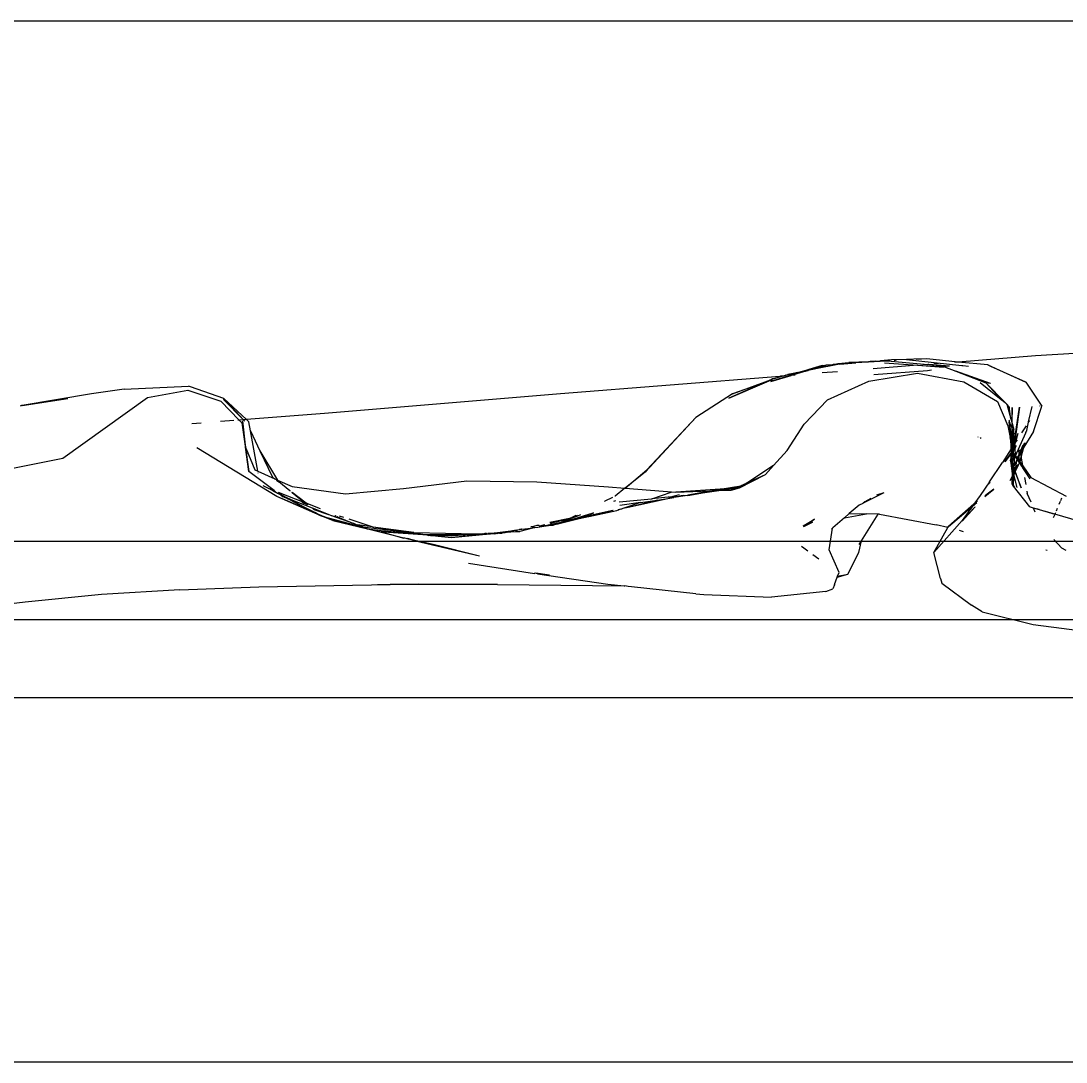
# Model space of a CAD drawing. Header units: millimetres. Extents: x -41292 to 298682, y -22072 to 33155.
# Drawn here: x 30560.3 to 30761.2, y -13759.4 to -13559.4 of the extents above; entities that cross this region are included whole.
import ezdxf

# ---------------------------------------------------------------- set-up
doc = ezdxf.new("R2010")
doc.units = ezdxf.units.MM
doc.layers.add('창호', color=4, linetype='Continuous')
doc.layers.add('틀', color=8, linetype='Continuous')

# ---------------------------------------------------------------- blocks, each defined once
blk = doc.blocks.new('rmfnasesx')
for p, q in [((58193.73, 1887.94), (58190.9, 1887.89)), ((58195.14, 1888.02), (58193.73, 1887.94)), ((58193.73, 1887.94), (58204.38, 1886.83)), ((58197.68, 1888.08), (58195.14, 1888.02)), ((58197.68, 1888.08), (58195.62, 1887.99)), ((58203.71, 1887.49), (58197.68, 1888.08)), ((58218.55, 1888.68), (58203.71, 1887.49)), ((58226.06, 1889.13), (58218.55, 1888.68)), ((58174.96, 1886.02), (58167.7, 1883.77)), ((58172.78, 1885.46), (58174.96, 1886.02)), ((58175.73, 1886.13), (58174.86, 1885.88)), ((58175.71, 1886.04), (58174.86, 1885.88)), ((58178.29, 1886.88), (58174.96, 1886.02)), ((58177.56, 1886.83), (58174.96, 1886.02)), ((58180.86, 1887.09), (58175.71, 1886.04)), ((58175.73, 1886.13), (58179.51, 1886.97)), ((58175.73, 1886.13), (58178.29, 1886.88)), ((58177.56, 1886.83), (58178.29, 1886.88)), ((58178.29, 1886.88), (58178.33, 1886.89)), ((58179.51, 1886.97), (58178.33, 1886.89)), ((58179.68, 1887.01), (58179.51, 1886.97)), ((58179.73, 1886.99), (58179.68, 1887.01)), ((58179.9, 1887.03), (58179.73, 1886.99)), ((58179.9, 1887.03), (58180.63, 1887.22)), ((58180.86, 1887.09), (58179.9, 1887.03)), ((58180.63, 1887.22), (58182.66, 1887.42)), ((58180.63, 1887.22), (58182.05, 1887.3)), ((58180.91, 1887.08), (58180.86, 1887.09)), ((58180.96, 1887.1), (58180.91, 1887.08)), ((58180.96, 1887.1), (58184.01, 1887.3)), ((58182.05, 1887.3), (58186.48, 1887.54)), ((58182.05, 1887.3), (58182.66, 1887.42)), ((58186.48, 1887.54), (58182.66, 1887.42)), ((58189.83, 1887.68), (58184.01, 1887.3)), ((58186.48, 1887.54), (58184.01, 1887.3)), ((58186.59, 1887.55), (58186.48, 1887.54)), ((58186.69, 1887.55), (58186.59, 1887.55)), ((58186.8, 1887.56), (58186.69, 1887.55)), ((58187.87, 1887.65), (58186.8, 1887.56)), ((58195.84, 1886.86), (58187.36, 1886.18)), ((58187.87, 1887.65), (58187.97, 1887.65)), ((58187.97, 1887.65), (58188.66, 1887.71)), ((58188.66, 1887.71), (58188.75, 1887.72)), ((58190.9, 1887.89), (58188.75, 1887.72)), ((58188.75, 1887.72), (58189.83, 1887.68)), ((58189.51, 1887.32), (58195.84, 1886.86)), ((58189.86, 1887.73), (58189.83, 1887.68)), ((58189.95, 1887.74), (58189.86, 1887.73)), ((58190.9, 1887.89), (58189.95, 1887.74)), ((58189.95, 1887.74), (58190.09, 1887.7)), ((58190.13, 1887.71), (58190.09, 1887.7)), ((58190.13, 1887.71), (58197.83, 1887.02)), ((58191.36, 1887.84), (58191.43, 1887.84)), ((58191.54, 1887.82), (58191.63, 1887.83)), ((58191.8, 1887.82), (58191.71, 1887.81)), ((58195.84, 1886.86), (58200.89, 1886.5)), ((58195.84, 1886.86), (58201.07, 1886.55)), ((58197.83, 1887.02), (58196.9, 1886.95)), ((58198.57, 1885.9), (58197.8, 1885.81)), ((58198.05, 1887.04), (58197.83, 1887.02)), ((58198.05, 1887.04), (58201.48, 1886.69)), ((58202, 1886.7), (58198.05, 1887.04)), ((58199.88, 1887.18), (58199.01, 1887.11)), ((58201.07, 1886.55), (58203.25, 1885.7)), ((58202, 1886.7), (58201.48, 1886.69)), ((58203.71, 1887.49), (58202.95, 1887.43)), ((58209.41, 1886.94), (58203.71, 1887.49)), ((58204.38, 1886.83), (58204.59, 1886.82)), ((58204.59, 1886.82), (58205.69, 1886.7)), ((58209.97, 1886.61), (58209.41, 1886.94)), ((58209.41, 1886.94), (58216.71, 1883.63)), ((58216.71, 1883.63), (58209.97, 1886.61)), ((58169.39, 1884.72), (58127.27, 1881.36)), ((58160.3, 1881.39), (58167.8, 1884.14)), ((58167.8, 1884.14), (58166.35, 1883.49)), ((58167.87, 1884.02), (58167.37, 1883.85)), ((58167.7, 1883.77), (58171.59, 1884.91)), ((58168.02, 1884.23), (58167.8, 1884.14)), ((58167.8, 1884.14), (58168, 1884.21)), ((58167.87, 1884.02), (58167.92, 1884.08)), ((58168.17, 1884.27), (58168.02, 1884.23)), ((58168.17, 1884.27), (58169.39, 1884.72)), ((58168.63, 1884.39), (58168.17, 1884.27)), ((58168.63, 1884.39), (58169.39, 1884.72)), ((58169.78, 1884.69), (58168.63, 1884.39)), ((58169.39, 1884.72), (58169.5, 1884.75)), ((58169.5, 1884.75), (58169.54, 1884.75)), ((58169.54, 1884.75), (58170.55, 1884.96)), ((58170.08, 1884.79), (58169.54, 1884.75)), ((58170.08, 1884.79), (58169.78, 1884.69)), ((58170.24, 1884.81), (58170.08, 1884.79)), ((58171.82, 1885.22), (58170.24, 1884.81)), ((58170.55, 1884.96), (58170.24, 1884.81)), ((58170.55, 1884.96), (58170.98, 1885.11)), ((58172.29, 1885.37), (58170.98, 1885.11)), ((58170.98, 1885.11), (58171.82, 1885.22)), ((58174.4, 1885.74), (58171.59, 1884.91)), ((58172.34, 1884.97), (58171.59, 1884.91)), ((58172.29, 1885.37), (58171.82, 1885.22)), ((58172.78, 1885.46), (58172.29, 1885.37)), ((58174.4, 1885.74), (58174.55, 1885.77)), ((58174.55, 1885.77), (58174.86, 1885.88)), ((58180.49, 1885.63), (58177.55, 1885.39)), ((58186.52, 1883.83), (58195.89, 1885.32)), ((58197.8, 1885.81), (58187.51, 1885)), ((58195.89, 1885.32), (58204.78, 1883.66)), ((58209.91, 1883.38), (58203.25, 1885.7)), ((58203.25, 1885.7), (58208.98, 1883.46)), ((58043.43, 1882.29), (58037.13, 1881.4)), ((58043.43, 1882.29), (58055.78, 1882.87)), ((58047.88, 1880.67), (58055.65, 1882.06)), ((58055.65, 1882.06), (58062.02, 1879.96)), ((58056.19, 1882.7), (58055.78, 1882.87)), ((58062.6, 1880.47), (58056.19, 1882.7)), ((58159.63, 1880.52), (58167.37, 1883.85)), ((58166.35, 1883.49), (58159.63, 1880.52)), ((58166.35, 1883.49), (58160.3, 1881.39)), ((58167.37, 1883.85), (58166.35, 1883.49)), ((58178.59, 1880.22), (58186.52, 1883.83)), ((58204.78, 1883.66), (58211.21, 1879.93)), ((58207.9, 1883.57), (58211.97, 1880.29)), ((58209.91, 1883.38), (58208.98, 1883.46)), ((58208.98, 1883.46), (58212.37, 1879.96)), ((58212.76, 1879.65), (58208.98, 1883.46)), ((58208.98, 1883.46), (58211.97, 1880.29)), ((58216.71, 1883.63), (58219.78, 1879.02)), ((58037.13, 1881.4), (58023.85, 1879.15)), ((58023.85, 1879.15), (58032.6, 1880.48)), ((58032.6, 1880.48), (58024.83, 1879.24)), ((58031.62, 1869.02), (58047.88, 1880.67)), ((58062.02, 1879.96), (58065.55, 1876.32)), ((58062.6, 1880.47), (58062.51, 1880.26)), ((58066.36, 1876.39), (58062.51, 1880.26)), ((58062.6, 1880.47), (58066.36, 1876.39)), ((58062.6, 1880.47), (58066.93, 1876.43)), ((58127.27, 1881.36), (58081.9, 1877.62)), ((58160.3, 1881.39), (58153.25, 1876.82)), ((58174.07, 1875.52), (58178.59, 1880.22)), ((58211.21, 1879.93), (58213.23, 1875.2)), ((58211.97, 1880.29), (58212.37, 1879.96)), ((58212.37, 1879.96), (58212.76, 1879.65)), ((58023.5, 1879.1), (58023.66, 1879.13)), ((58023.66, 1879.13), (58023.71, 1879.14)), ((58023.85, 1879.15), (58023.71, 1879.14)), ((58212.76, 1879.65), (58213.05, 1879.42)), ((58213.5, 1878.91), (58213.05, 1879.42)), ((58213.05, 1879.42), (58213.82, 1876.55)), ((58213.51, 1878.79), (58213.5, 1878.91)), ((58213.51, 1878.79), (58213.55, 1878.75)), ((58213.56, 1878.42), (58213.55, 1878.75)), ((58213.82, 1876.55), (58213.56, 1878.42)), ((58214.06, 1878.73), (58213.98, 1875.92)), ((58214.05, 1875.65), (58214.06, 1878.73)), ((58215.5, 1878.81), (58214.51, 1871.77)), ((58214.7, 1873.68), (58215.5, 1878.81)), ((58217.22, 1875.98), (58217.93, 1878.95)), ((58218.18, 1874.16), (58219.78, 1879.02)), ((58219.35, 1879.03), (58219.38, 1879.08)), ((58064.51, 1876.24), (58061.95, 1876.05)), ((58065.55, 1876.32), (58065.28, 1876.3)), ((58065.55, 1876.32), (58066.03, 1875.83)), ((58066.09, 1876.36), (58065.64, 1876.33)), ((58066.21, 1876.16), (58066.03, 1875.83)), ((58066.83, 1870.95), (58066.21, 1876.16)), ((58066.78, 1876.42), (58066.36, 1876.39)), ((58066.64, 1876.11), (58066.36, 1876.39)), ((58066.93, 1876.43), (58066.78, 1876.42)), ((58081.9, 1877.62), (58066.93, 1876.43)), ((58066.93, 1876.43), (58067.36, 1876.02)), ((58067.69, 1874.24), (58067.36, 1876.02)), ((58153.25, 1876.82), (58143.62, 1866.41)), ((58153.25, 1876.82), (58143.89, 1866.77)), ((58213.46, 1876.27), (58213.43, 1876.31)), ((58213.46, 1876.27), (58213.48, 1875.97)), ((58213.48, 1875.97), (58213.67, 1873)), ((58213.75, 1873.72), (58213.48, 1875.97)), ((58213.75, 1873.72), (58213.67, 1875.86)), ((58213.82, 1876.55), (58213.98, 1875.92)), ((58213.98, 1875.92), (58214.05, 1875.65)), ((58216.85, 1874.36), (58217.2, 1875.95)), ((58217.22, 1875.98), (58217.2, 1875.95)), ((58217.38, 1876.23), (58217.22, 1875.98)), ((58058.24, 1875.76), (58056.44, 1875.62)), ((58066.03, 1875.83), (58067.36, 1866.46)), ((58066.03, 1875.83), (58066.76, 1871.14)), ((58069.13, 1866.49), (58067.69, 1874.24)), ((58067.69, 1874.24), (58069.51, 1870.45)), ((58170.8, 1870.49), (58174.07, 1875.52)), ((58213.23, 1875.2), (58213.67, 1873)), ((58213.97, 1874.88), (58213.84, 1875.52)), ((58213.97, 1874.88), (58213.93, 1873.69)), ((58213.97, 1874.88), (58214.05, 1874.47)), ((58214.05, 1874.78), (58213.99, 1875.23)), ((58214.05, 1875.65), (58214.35, 1874.53)), ((58214.05, 1874.78), (58214.05, 1875.11)), ((58214.05, 1874.47), (58214.05, 1874.78)), ((58214.05, 1874.47), (58214.18, 1873.87)), ((58214.05, 1871.58), (58214.05, 1874.47)), ((58214.18, 1873.87), (58214.05, 1871.58)), ((58214.27, 1871.4), (58214.18, 1873.87)), ((58214.27, 1871.4), (58214.35, 1874.53)), ((58214.51, 1871.77), (58214.35, 1874.53)), ((58214.72, 1869.45), (58216.7, 1873.9)), ((58214.79, 1872.2), (58215.2, 1873.85)), ((58216.72, 1875.2), (58215.87, 1873.87)), ((58218.18, 1874.16), (58216.29, 1871.11)), ((58216.71, 1874.06), (58216.6, 1873.9)), ((58216.66, 1873.9), (58216.71, 1873.97)), ((58216.7, 1873.9), (58216.71, 1873.97)), ((58216.71, 1874.06), (58216.77, 1874.13)), ((58216.74, 1874.01), (58216.71, 1874.06)), ((58216.71, 1873.97), (58216.76, 1874.02)), ((58216.71, 1873.97), (58216.74, 1874.01)), ((58216.74, 1874.01), (58216.77, 1874.06)), ((58216.76, 1874.02), (58216.77, 1874.06)), ((58216.81, 1874.19), (58216.77, 1874.13)), ((58216.77, 1874.17), (58216.81, 1874.19)), ((58216.77, 1874.06), (58216.77, 1874.13)), ((58216.81, 1874.23), (58216.78, 1874.2)), ((58216.83, 1874.27), (58216.81, 1874.23)), ((58216.81, 1874.19), (58216.81, 1874.23)), ((58216.85, 1874.36), (58216.83, 1874.27)), ((58207.5, 1873.06), (58207.46, 1873.03)), ((58208.13, 1872.93), (58207.93, 1872.8)), ((58213.67, 1873), (58213.87, 1870.79)), ((58213.91, 1871.81), (58213.67, 1873)), ((58213.91, 1871.81), (58213.75, 1873.72)), ((58213.92, 1872.38), (58213.75, 1873.72)), ((58213.91, 1871.81), (58213.94, 1872.21)), ((58213.92, 1872.38), (58213.93, 1873.07)), ((58213.94, 1872.21), (58213.92, 1872.38)), ((58213.94, 1873.29), (58213.93, 1873.69)), ((58213.93, 1873.07), (58213.94, 1873.29)), ((58214.05, 1871.58), (58213.93, 1873.07)), ((58213.97, 1871.98), (58213.94, 1872.21)), ((58214.05, 1871.58), (58213.97, 1871.98)), ((58214.7, 1873.68), (58214.51, 1871.77)), ((58214.71, 1872.08), (58214.51, 1871.77)), ((58214.53, 1871.43), (58214.71, 1872.08)), ((58214.54, 1871.22), (58214.79, 1872.2)), ((58214.79, 1872.2), (58214.71, 1872.08)), ((58215, 1872.53), (58214.79, 1872.2)), ((58216.29, 1871.11), (58216.54, 1872.05)), ((58216.35, 1871.8), (58216.4, 1871.87)), ((58072.78, 1861.68), (58057.37, 1871)), ((58067.36, 1866.46), (58066.76, 1871.14)), ((58066.76, 1871.14), (58066.83, 1870.95)), ((58066.83, 1870.95), (58066.85, 1870.8)), ((58067.36, 1866.46), (58066.85, 1870.8)), ((58066.85, 1870.8), (58068.53, 1866.76)), ((58069.51, 1870.45), (58072.91, 1864.8)), ((58069.51, 1870.45), (58071.95, 1865.37)), ((58170.8, 1870.49), (58168.17, 1867.64)), ((58213.87, 1870.79), (58212.2, 1868.19)), ((58213.86, 1870.11), (58212.56, 1868.31)), ((58212.75, 1868.37), (58213.87, 1869.88)), ((58213.85, 1869), (58213.87, 1869.88)), ((58213.9, 1870.16), (58213.86, 1870.11)), ((58213.87, 1869.98), (58213.86, 1870.11)), ((58213.87, 1870.79), (58213.94, 1871.63)), ((58213.95, 1870.91), (58213.87, 1870.79)), ((58213.9, 1870.16), (58213.87, 1870.79)), ((58213.91, 1869.93), (58213.87, 1869.98)), ((58213.87, 1869.88), (58213.91, 1869.93)), ((58213.95, 1870.24), (58213.9, 1870.16)), ((58213.94, 1871.63), (58213.91, 1871.81)), ((58213.91, 1869.93), (58213.96, 1869.99)), ((58213.91, 1869.93), (58213.96, 1869.82)), ((58213.94, 1871.63), (58213.98, 1871.44)), ((58213.95, 1870.91), (58214.02, 1871.02)), ((58214, 1870.6), (58213.95, 1870.91)), ((58214.01, 1870.31), (58213.95, 1870.24)), ((58213.95, 1870.24), (58213.96, 1869.99)), ((58214.01, 1870.07), (58213.95, 1870.24)), ((58214.03, 1870.09), (58213.95, 1870.24)), ((58213.96, 1869.99), (58214.01, 1870.07)), ((58213.96, 1869.99), (58213.96, 1869.82)), ((58213.98, 1871.44), (58214.04, 1871.38)), ((58214.01, 1870.31), (58214, 1870.6)), ((58214.05, 1870.38), (58214.01, 1870.31)), ((58214.01, 1870.07), (58214.03, 1870.09)), ((58214.05, 1869.81), (58214.01, 1870.07)), ((58214.05, 1871.07), (58214.02, 1871.02)), ((58214.02, 1871.02), (58214.12, 1870.75)), ((58214.05, 1871.29), (58214.03, 1871.19)), ((58214.03, 1871.19), (58214.07, 1871.14)), ((58214.18, 1870.29), (58214.03, 1870.09)), ((58214.03, 1870.09), (58214.05, 1869.81)), ((58214.04, 1871.38), (58214.05, 1871.58)), ((58214.04, 1871.38), (58214.05, 1871.29)), ((58214.08, 1871.1), (58214.05, 1871.07)), ((58214.07, 1871.01), (58214.05, 1871.07)), ((58214.07, 1871.01), (58214.05, 1870.65)), ((58214.05, 1870.65), (58214.05, 1870.38)), ((58214.16, 1870.45), (58214.05, 1870.38)), ((58214.19, 1870.21), (58214.05, 1869.31)), ((58214.05, 1869.81), (58214.19, 1870.21)), ((58214.05, 1869.31), (58214.22, 1869.96)), ((58214.27, 1871.4), (58214.07, 1871.14)), ((58214.07, 1871.14), (58214.08, 1871.1)), ((58214.12, 1870.75), (58214.07, 1871.01)), ((58214.12, 1870.75), (58214.16, 1870.53)), ((58214.18, 1870.56), (58214.12, 1870.75)), ((58214.18, 1870.56), (58214.16, 1870.53)), ((58214.16, 1870.53), (58214.17, 1870.49)), ((58214.17, 1870.49), (58214.16, 1870.45)), ((58214.16, 1870.45), (58214.16, 1870.42)), ((58214.16, 1870.42), (58214.2, 1870.32)), ((58214.23, 1870.35), (58214.16, 1870.42)), ((58214.29, 1870.71), (58214.18, 1870.56)), ((58214.18, 1870.29), (58214.21, 1870.3)), ((58214.21, 1870.3), (58214.19, 1870.21)), ((58214.19, 1870.21), (58214.25, 1870.11)), ((58214.2, 1870.32), (58214.23, 1870.35)), ((58214.2, 1870.32), (58214.21, 1870.3)), ((58214.21, 1870.3), (58214.23, 1870.35)), ((58214.22, 1869.96), (58214.25, 1870.11)), ((58214.31, 1869.22), (58214.22, 1869.96)), ((58214.3, 1870.61), (58214.23, 1870.35)), ((58214.23, 1870.35), (58214.3, 1870.46)), ((58214.25, 1870.11), (58214.31, 1870.32)), ((58214.32, 1870.01), (58214.25, 1870.11)), ((58214.36, 1871.54), (58214.27, 1871.4)), ((58214.29, 1870.71), (58214.27, 1871.4)), ((58214.36, 1870.81), (58214.29, 1870.71)), ((58214.3, 1870.61), (58214.29, 1870.71)), ((58214.3, 1870.46), (58214.43, 1870.62)), ((58214.3, 1870.46), (58214.3, 1870.61)), ((58214.31, 1870.32), (58214.3, 1870.46)), ((58214.32, 1870.01), (58214.31, 1870.32)), ((58214.32, 1869.98), (58214.32, 1870.01)), ((58214.36, 1869.95), (58214.32, 1869.98)), ((58214.51, 1871.77), (58214.36, 1871.62)), ((58214.51, 1871.77), (58214.36, 1870.84)), ((58214.36, 1871.62), (58214.36, 1871.54)), ((58214.36, 1870.84), (58214.53, 1871.43)), ((58214.47, 1870.95), (58214.36, 1870.84)), ((58214.36, 1870.84), (58214.36, 1870.81)), ((58214.36, 1869.9), (58214.36, 1869.95)), ((58214.37, 1869.33), (58214.36, 1869.9)), ((58214.51, 1869.62), (58214.36, 1869.9)), ((58214.36, 1869.9), (58214.57, 1869.73)), ((58214.43, 1870.62), (58214.47, 1870.95)), ((58214.43, 1870.62), (58214.56, 1870.82)), ((58214.47, 1870.95), (58214.54, 1871.22)), ((58214.55, 1871.06), (58214.47, 1870.95)), ((58214.51, 1871.77), (58214.53, 1871.43)), ((58214.53, 1871.43), (58214.54, 1871.22)), ((58214.54, 1871.22), (58214.55, 1871.06)), ((58214.83, 1871.46), (58214.55, 1871.06)), ((58214.55, 1871.06), (58214.56, 1870.82)), ((58214.56, 1870.82), (58214.79, 1871.15)), ((58214.56, 1870.82), (58214.63, 1869.57)), ((58215.39, 1869.77), (58215.37, 1870.53)), ((58215.59, 1870.23), (58215.39, 1869.77)), ((58215.62, 1870.04), (58215.4, 1869.67)), ((58215.4, 1869.42), (58215.65, 1869.91)), ((58215.49, 1870.69), (58215.59, 1870.23)), ((58216.12, 1871.51), (58215.59, 1870.23)), ((58215.59, 1870.23), (58215.62, 1870.04)), ((58215.87, 1870.43), (58215.62, 1870.04)), ((58215.62, 1870.04), (58215.65, 1869.91)), ((58215.65, 1869.91), (58215.76, 1870.14)), ((58215.65, 1869.91), (58215.78, 1869.24)), ((58215.76, 1870.14), (58215.87, 1870.43)), ((58215.78, 1869.24), (58216.29, 1871.11)), ((58215.87, 1870.43), (58216.35, 1871.8)), ((58216.29, 1871.11), (58215.87, 1870.43)), ((58021.1, 1866.93), (58031.62, 1869.02)), ((58209.69, 1864.5), (58212.2, 1868.19)), ((58213.73, 1868.57), (58213.85, 1869)), ((58213.73, 1868.57), (58213.83, 1868.45)), ((58213.73, 1868.57), (58214.1, 1865.59)), ((58214.15, 1867.12), (58213.73, 1868.57)), ((58213.83, 1868.45), (58213.85, 1869)), ((58213.89, 1868.62), (58213.83, 1868.45)), ((58213.83, 1868.45), (58213.97, 1868.44)), ((58213.83, 1868.45), (58214.17, 1867.58)), ((58214.15, 1867.12), (58213.83, 1868.45)), ((58213.85, 1869), (58213.92, 1869.15)), ((58213.9, 1868.7), (58213.89, 1868.62)), ((58213.97, 1868.44), (58213.89, 1868.62)), ((58213.94, 1868.87), (58213.9, 1868.7)), ((58213.93, 1869.04), (58213.91, 1868.91)), ((58213.96, 1868.96), (58213.91, 1868.91)), ((58213.91, 1868.91), (58213.94, 1868.87)), ((58213.92, 1869.15), (58213.96, 1869.24)), ((58213.92, 1869.15), (58213.94, 1869.11)), ((58213.93, 1869.33), (58213.96, 1869.4)), ((58213.93, 1869.33), (58213.93, 1869.3)), ((58213.96, 1869.24), (58213.93, 1869.3)), ((58213.94, 1869.11), (58213.93, 1869.04)), ((58213.93, 1869.04), (58213.96, 1868.96)), ((58213.96, 1868.96), (58213.94, 1868.87)), ((58213.94, 1868.87), (58213.97, 1868.44)), ((58214.05, 1868.35), (58213.94, 1868.87)), ((58213.96, 1869.82), (58213.96, 1869.4)), ((58213.96, 1869.4), (58214.01, 1869.5)), ((58213.96, 1868.96), (58214.05, 1869.31)), ((58213.97, 1868.44), (58213.99, 1868.39)), ((58213.99, 1868.39), (58214.05, 1868.35)), ((58214.01, 1869.54), (58214.02, 1869.59)), ((58214.01, 1869.5), (58214.01, 1869.54)), ((58214.05, 1869.31), (58214.01, 1869.5)), ((58214.02, 1869.78), (58214.05, 1869.81)), ((58214.05, 1869.73), (58214.02, 1869.78)), ((58214.02, 1869.62), (58214.04, 1869.69)), ((58214.02, 1869.59), (58214.02, 1869.62)), ((58214.04, 1869.69), (58214.05, 1869.73)), ((58214.18, 1867.98), (58214.05, 1868.35)), ((58214.18, 1867.98), (58214.17, 1867.58)), ((58214.18, 1867.98), (58214.22, 1869.04)), ((58214.18, 1867.98), (58214.38, 1867.4)), ((58214.22, 1869.04), (58214.31, 1869.22)), ((58214.37, 1869.33), (58214.31, 1869.22)), ((58214.37, 1868.75), (58214.31, 1869.22)), ((58214.37, 1869.33), (58214.51, 1869.62)), ((58214.37, 1868.75), (58214.42, 1868.79)), ((58214.42, 1868.79), (58214.38, 1867.4)), ((58214.4, 1867.37), (58214.92, 1868.43)), ((58214.42, 1868.79), (58214.64, 1869.39)), ((58214.42, 1868.79), (58214.67, 1869.35)), ((58214.51, 1869.62), (58214.55, 1869.69)), ((58214.64, 1869.39), (58214.51, 1869.62)), ((58214.55, 1869.69), (58214.57, 1869.73)), ((58214.55, 1869.69), (58214.63, 1869.57)), ((58214.63, 1869.57), (58214.63, 1869.52)), ((58214.63, 1869.52), (58214.64, 1869.39)), ((58214.63, 1869.52), (58214.72, 1869.45)), ((58214.67, 1869.35), (58214.64, 1869.39)), ((58214.67, 1869.35), (58214.72, 1869.45)), ((58215, 1868.85), (58214.67, 1869.35)), ((58214.94, 1868.72), (58214.69, 1868.15)), ((58214.92, 1868.43), (58214.7, 1867.32)), ((58214.72, 1869.45), (58215.03, 1869)), ((58215.02, 1868.93), (58214.72, 1869.45)), ((58214.96, 1868.66), (58214.92, 1868.43)), ((58214.92, 1868.43), (58215, 1868.59)), ((58215.02, 1868.93), (58215, 1868.85)), ((58215.07, 1868.74), (58215, 1868.85)), ((58215.03, 1869), (58215.02, 1868.93)), ((58215.1, 1868.8), (58215.02, 1868.93)), ((58215.06, 1869.13), (58215.03, 1869)), ((58215.03, 1869), (58215.13, 1868.86)), ((58215.06, 1869.13), (58215.4, 1869.67)), ((58215.07, 1868.74), (58215.1, 1868.8)), ((58215.42, 1868.22), (58215.07, 1868.74)), ((58215.1, 1868.8), (58215.13, 1868.86)), ((58215.44, 1868.28), (58215.1, 1868.8)), ((58215.13, 1868.86), (58215.4, 1869.42)), ((58215.13, 1868.86), (58215.44, 1868.43)), ((58215.28, 1867.94), (58215.21, 1867.8)), ((58215.21, 1867.8), (58215.31, 1867.89)), ((58215.39, 1869.77), (58215.4, 1869.67)), ((58215.4, 1869.42), (58215.4, 1869.67)), ((58215.44, 1868.43), (58215.4, 1869.42)), ((58215.44, 1868.28), (58215.42, 1868.22)), ((58215.42, 1868.22), (58215.48, 1868.14)), ((58215.44, 1868.28), (58215.44, 1868.43)), ((58215.44, 1868.43), (58215.49, 1868.36)), ((58215.49, 1868.36), (58215.44, 1868.28)), ((58215.5, 1868.19), (58215.44, 1868.28)), ((58215.48, 1868.14), (58215.5, 1868.19)), ((58216.13, 1867.22), (58215.48, 1868.14)), ((58215.6, 1868.57), (58215.49, 1868.36)), ((58215.49, 1868.36), (58215.53, 1868.31)), ((58215.5, 1868.19), (58215.53, 1868.31)), ((58216.13, 1867.22), (58215.5, 1868.19)), ((58215.53, 1868.31), (58215.6, 1868.57)), ((58215.53, 1868.31), (58216.07, 1867.59)), ((58215.6, 1868.57), (58215.78, 1869.24)), ((58215.82, 1869.02), (58215.6, 1868.57)), ((58215.78, 1869.24), (58215.82, 1869.02)), ((58215.82, 1869.02), (58216.07, 1867.59)), ((58072.24, 1862.78), (58067.36, 1866.46)), ((58068.53, 1866.76), (58069.13, 1866.49)), ((58069.13, 1866.49), (58072.36, 1865.05)), ((58069.2, 1866.12), (58069.18, 1866.22)), ((58139.68, 1863.26), (58143.89, 1866.77)), ((58143.62, 1866.41), (58139.68, 1863.26)), ((58143.89, 1866.77), (58143.62, 1866.41)), ((58161.69, 1863.29), (58166.64, 1865.89)), ((58168.17, 1867.64), (58163.29, 1864.34)), ((58163.29, 1864.34), (58166.64, 1865.89)), ((58168.17, 1867.64), (58166.64, 1865.89)), ((58214.1, 1865.59), (58214.13, 1866.66)), ((58214.13, 1866.66), (58214.15, 1866.92)), ((58214.13, 1866.66), (58214.2, 1866.73)), ((58214.15, 1867.12), (58214.17, 1867.58)), ((58214.15, 1866.92), (58214.15, 1867.12)), ((58214.2, 1866.85), (58214.15, 1866.92)), ((58214.38, 1867.02), (58214.17, 1867.58)), ((58214.2, 1866.85), (58214.38, 1867.02)), ((58214.24, 1866.77), (58214.2, 1866.85)), ((58214.2, 1866.73), (58214.24, 1866.77)), ((58214.24, 1866.54), (58214.2, 1866.73)), ((58214.24, 1866.77), (58214.37, 1866.91)), ((58214.35, 1866.3), (58214.24, 1866.77)), ((58214.25, 1865.89), (58214.24, 1866.54)), ((58214.35, 1866.3), (58214.24, 1866.54)), ((58214.34, 1865.97), (58214.25, 1865.89)), ((58214.25, 1865.89), (58214.25, 1865.81)), ((58214.34, 1865.97), (58214.33, 1865.44)), ((58214.41, 1865.88), (58214.33, 1865.44)), ((58214.37, 1866.03), (58214.34, 1865.97)), ((58214.37, 1866.91), (58214.35, 1866.3)), ((58214.4, 1866.08), (58214.35, 1866.3)), ((58214.37, 1866.91), (58214.41, 1866.95)), ((58214.37, 1866.03), (58214.4, 1866.08)), ((58214.43, 1865.96), (58214.37, 1866.03)), ((58214.4, 1867.37), (58214.38, 1867.4)), ((58214.38, 1867.28), (58214.4, 1867.37)), ((58214.45, 1867.08), (58214.38, 1867.28)), ((58214.38, 1867.28), (58214.38, 1867.02)), ((58214.38, 1867.02), (58214.45, 1867.08)), ((58214.38, 1867.02), (58214.41, 1866.95)), ((58214.48, 1866.24), (58214.4, 1866.08)), ((58214.41, 1866.95), (58214.5, 1867.05)), ((58214.41, 1866.95), (58214.55, 1866.57)), ((58214.41, 1865.88), (58214.43, 1865.96)), ((58215.05, 1863.37), (58214.41, 1865.88)), ((58214.48, 1866.24), (58214.43, 1865.96)), ((58214.45, 1867.08), (58214.7, 1867.32)), ((58214.5, 1867.05), (58214.45, 1867.08)), ((58214.6, 1866.45), (58214.48, 1866.24)), ((58214.52, 1866.43), (58214.48, 1866.24)), ((58214.5, 1867.05), (58214.68, 1867.24)), ((58214.59, 1866.79), (58214.5, 1867.05)), ((58214.57, 1866.52), (58214.52, 1866.43)), ((58214.58, 1866.72), (58214.55, 1866.57)), ((58214.55, 1866.57), (58214.57, 1866.52)), ((58214.57, 1866.52), (58214.6, 1866.45)), ((58214.58, 1866.72), (58214.59, 1866.79)), ((58214.64, 1866.66), (58214.58, 1866.72)), ((58214.68, 1867.24), (58214.59, 1866.79)), ((58214.64, 1866.53), (58214.6, 1866.45)), ((58214.6, 1866.45), (58215.78, 1863.34)), ((58214.61, 1866.61), (58214.64, 1866.66)), ((58214.67, 1866.57), (58214.61, 1866.61)), ((58214.64, 1866.53), (58214.67, 1866.57)), ((58215.78, 1863.34), (58214.64, 1866.53)), ((58214.67, 1866.57), (58215.34, 1867.82)), ((58215.21, 1867.8), (58214.67, 1866.57)), ((58214.68, 1867.24), (58214.7, 1867.32)), ((58214.7, 1867.32), (58215.21, 1867.8)), ((58216.08, 1867.53), (58216.07, 1867.59)), ((58216.13, 1867.22), (58216.08, 1867.53)), ((58216.08, 1867.53), (58217.65, 1865.3)), ((58216.14, 1867.15), (58216.13, 1867.22)), ((58217.55, 1865.04), (58216.14, 1867.15)), ((58071.95, 1865.37), (58072.36, 1865.05)), ((58072.36, 1865.05), (58072.91, 1864.8)), ((58072.7, 1864.78), (58073.12, 1864.45)), ((58072.91, 1864.8), (58075.7, 1863.56)), ((58073, 1864.66), (58073.12, 1864.45)), ((58075.27, 1862.74), (58073.12, 1864.45)), ((58097.08, 1863.19), (58109.24, 1864.64)), ((58109.24, 1864.64), (58122.72, 1864.48)), ((58122.72, 1864.48), (58136.47, 1863.5)), ((58162.47, 1863.82), (58161.69, 1863.29)), ((58161.97, 1863.74), (58163.17, 1864.29)), ((58161.97, 1863.74), (58162.47, 1863.82)), ((58162.53, 1863.83), (58162.47, 1863.82)), ((58163.17, 1864.29), (58162.53, 1863.83)), ((58163.29, 1864.34), (58163.17, 1864.29)), ((58209.69, 1864.5), (58207.88, 1861.84)), ((58209.58, 1864.11), (58209.61, 1864.23)), ((58209.74, 1864.41), (58209.61, 1864.23)), ((58209.61, 1864.23), (58209.77, 1864.37)), ((58214.07, 1865.48), (58213.63, 1864.66)), ((58214.05, 1864.05), (58214.09, 1865.3)), ((58214.17, 1864.64), (58214.05, 1864.05)), ((58214.27, 1863.66), (58214.05, 1864.05)), ((58214.05, 1864.05), (58214.27, 1863.76)), ((58214.1, 1865.59), (58214.07, 1865.52)), ((58214.07, 1865.52), (58214.07, 1865.48)), ((58214.09, 1865.3), (58214.07, 1865.48)), ((58214.09, 1865.3), (58214.17, 1864.64)), ((58214.25, 1865.81), (58214.1, 1865.59)), ((58214.26, 1865.11), (58214.17, 1864.64)), ((58214.17, 1864.64), (58214.27, 1863.76)), ((58214.26, 1865.11), (58214.25, 1865.81)), ((58214.33, 1865.44), (58214.26, 1865.11)), ((58214.27, 1863.76), (58214.26, 1865.11)), ((58214.33, 1865.44), (58214.27, 1863.76)), ((58216.45, 1865.32), (58216.67, 1863.98)), ((58217.65, 1865.3), (58224.43, 1861.71)), ((58070.11, 1863.8), (58070.23, 1863.71)), ((58070.23, 1863.71), (58071.33, 1863.13)), ((58071.56, 1863.05), (58071.33, 1863.13)), ((58071.56, 1863.05), (58071.72, 1862.93)), ((58071.77, 1862.96), (58071.86, 1862.86)), ((58071.86, 1862.86), (58072.53, 1862.55)), ((58072.24, 1862.78), (58071.86, 1862.86)), ((58071.96, 1862.76), (58072.86, 1862.31)), ((58072.53, 1862.55), (58072.24, 1862.78)), ((58072.53, 1862.55), (58072.86, 1862.31)), ((58073.05, 1862.19), (58072.86, 1862.31)), ((58072.91, 1862.33), (58073.14, 1862.24)), ((58072.93, 1862.35), (58073.14, 1862.24)), ((58072.97, 1862.37), (58073.14, 1862.24)), ((58073.49, 1861.98), (58073.05, 1862.19)), ((58078.15, 1860.46), (58073.1, 1862.44)), ((58073.14, 1862.24), (58073.25, 1862.16)), ((58073.25, 1862.16), (58074.9, 1861.32)), ((58073.25, 1862.16), (58073.49, 1861.98)), ((58073.49, 1861.98), (58073.61, 1861.9)), ((58073.61, 1861.9), (58073.99, 1861.62)), ((58073.61, 1861.9), (58074.39, 1861.49)), ((58075.37, 1862.71), (58075.27, 1862.74)), ((58075.58, 1862.49), (58075.72, 1862.43)), ((58075.7, 1863.56), (58085.98, 1862.16)), ((58078.38, 1860.37), (58075.72, 1862.43)), ((58075.72, 1862.43), (58078.15, 1860.46)), ((58085.98, 1862.16), (58097.08, 1863.19)), ((58136.47, 1863.5), (58139.63, 1863.26)), ((58139.63, 1863.26), (58137.78, 1861.74)), ((58139.63, 1863.26), (58139.68, 1863.26)), ((58139.68, 1863.26), (58149.45, 1862.51)), ((58144.81, 1861.22), (58148.55, 1862.5)), ((58148.21, 1861.55), (58150.16, 1862.04)), ((58151.7, 1861.85), (58149.03, 1861.45)), ((58157.94, 1863.05), (58149.45, 1862.51)), ((58149.45, 1862.51), (58155.97, 1862.72)), ((58150.9, 1861.86), (58150.45, 1861.76)), ((58151.7, 1861.85), (58150.45, 1861.76)), ((58151.7, 1861.85), (58152.12, 1861.92)), ((58151.74, 1862), (58155.97, 1862.72)), ((58151.74, 1862), (58154.54, 1862.37)), ((58152.12, 1861.92), (58154.54, 1862.37)), ((58154.54, 1862.37), (58157.69, 1862.78)), ((58154.54, 1862.37), (58156.57, 1862.74)), ((58155.97, 1862.72), (58157.94, 1863.05)), ((58155.97, 1862.72), (58156.57, 1862.74)), ((58156.57, 1862.74), (58158.47, 1863.09)), ((58156.57, 1862.74), (58157.69, 1862.78)), ((58157.69, 1862.78), (58160.74, 1863.17)), ((58157.69, 1862.78), (58160.05, 1862.85)), ((58157.94, 1863.05), (58161.94, 1863.72)), ((58158.47, 1863.09), (58157.94, 1863.05)), ((58158.47, 1863.09), (58161.94, 1863.72)), ((58160.9, 1863.24), (58158.47, 1863.09)), ((58160.05, 1862.85), (58161.69, 1863.29)), ((58160.05, 1862.85), (58160.74, 1863.17)), ((58160.74, 1863.17), (58161.69, 1863.29)), ((58160.74, 1863.17), (58160.9, 1863.24)), ((58160.9, 1863.24), (58161.94, 1863.72)), ((58161.69, 1863.29), (58160.9, 1863.24)), ((58161.94, 1863.72), (58161.97, 1863.74)), ((58189.42, 1862.36), (58185.45, 1860.38)), ((58189.42, 1862.36), (58188, 1861.94)), ((58207.88, 1861.84), (58206.69, 1860.17)), ((58208.83, 1861.65), (58210.52, 1863.04)), ((58208.89, 1861.86), (58208.88, 1861.82)), ((58208.89, 1861.86), (58208.97, 1861.92)), ((58210.51, 1863.06), (58208.97, 1861.92)), ((58214.27, 1863.76), (58214.52, 1863.44)), ((58214.27, 1863.66), (58214.27, 1863.76)), ((58214.27, 1863.66), (58217.42, 1859.68)), ((58216.9, 1862.66), (58216.96, 1862.25)), ((58217.68, 1860.58), (58216.96, 1862.25)), ((58081.09, 1857.98), (58072.78, 1861.68)), ((58079.73, 1858.69), (58072.78, 1861.68)), ((58074.39, 1861.49), (58073.99, 1861.62)), ((58074.39, 1861.49), (58074.6, 1861.42)), ((58074.6, 1861.38), (58074.39, 1861.49)), ((58074.6, 1861.38), (58074.97, 1861.23)), ((58074.9, 1861.32), (58074.6, 1861.38)), ((58074.9, 1861.32), (58074.97, 1861.3)), ((58075.43, 1861.05), (58074.97, 1861.3)), ((58074.97, 1861.23), (58080.13, 1858.61)), ((58074.97, 1861.23), (58079.73, 1858.69)), ((58075.43, 1861.05), (58075.51, 1861.02)), ((58075.51, 1861.02), (58076.75, 1860.38)), ((58079.63, 1859.4), (58075.51, 1861.02)), ((58078.03, 1860.3), (58077.61, 1860.49)), ((58078.24, 1860.23), (58078.03, 1860.3)), ((58078.15, 1860.46), (58078.57, 1860.12)), ((58078.38, 1860.37), (58078.15, 1860.46)), ((58078.57, 1860.12), (58078.24, 1860.23)), ((58081.18, 1859.27), (58078.38, 1860.37)), ((58078.79, 1860.05), (58078.38, 1860.37)), ((58078.57, 1860.12), (58078.61, 1860.11)), ((58135.74, 1860.75), (58135.77, 1860.75)), ((58137.24, 1861.47), (58135.77, 1860.75)), ((58137.85, 1860.83), (58137.45, 1860.67)), ((58137.78, 1861.74), (58137.73, 1861.72)), ((58138.56, 1860.62), (58144.74, 1861.2)), ((58142.65, 1860.5), (58138.65, 1859.9)), ((58142.65, 1860.5), (58139.23, 1859.32)), ((58149.03, 1861.45), (58140.3, 1859.53)), ((58145.91, 1860.98), (58140.3, 1859.53)), ((58142.65, 1860.5), (58145.91, 1860.98)), ((58144.74, 1861.2), (58144.78, 1861.22)), ((58144.78, 1861.22), (58144.81, 1861.22)), ((58147.98, 1861.5), (58144.81, 1861.22)), ((58145.91, 1860.98), (58149.03, 1861.45)), ((58148.06, 1861.51), (58147.98, 1861.5)), ((58148.06, 1861.51), (58148.14, 1861.54)), ((58148.14, 1861.54), (58148.21, 1861.55)), ((58149.58, 1861.65), (58148.21, 1861.55)), ((58149.58, 1861.65), (58150.03, 1861.72)), ((58150.03, 1861.72), (58150.21, 1861.71)), ((58150.45, 1861.76), (58150.21, 1861.71)), ((58184.65, 1859.98), (58182.76, 1858.36)), ((58185.34, 1860.31), (58184.65, 1859.98)), ((58185.45, 1860.38), (58185.34, 1860.31)), ((58185.78, 1860.6), (58185.45, 1860.38)), ((58186.89, 1861.29), (58185.78, 1860.6)), ((58206.69, 1860.17), (58201.8, 1855.92)), ((58201.8, 1855.92), (58206.43, 1859.79)), ((58206.43, 1859.79), (58204.45, 1857.02)), ((58206.43, 1859.79), (58207.28, 1860.51)), ((58206.69, 1860.17), (58206.43, 1859.79)), ((58207.21, 1860.62), (58206.69, 1860.17)), ((58207.39, 1860.75), (58207.21, 1860.62)), ((58223.26, 1860.7), (58223.03, 1860.15)), ((58223.52, 1861.34), (58223.32, 1860.85)), ((58079.9, 1859.19), (58079.63, 1859.4)), ((58082.72, 1858.18), (58079.63, 1859.4)), ((58079.73, 1858.69), (58081.09, 1857.98)), ((58080.54, 1858.34), (58079.73, 1858.69)), ((58079.9, 1859.19), (58082.72, 1858.18)), ((58080.54, 1858.34), (58080.13, 1858.61)), ((58081.09, 1857.98), (58080.54, 1858.34)), ((58081.86, 1857.77), (58080.54, 1858.34)), ((58083.52, 1857.06), (58081.09, 1857.98)), ((58081.09, 1857.98), (58081.86, 1857.77)), ((58083.26, 1857.97), (58082.72, 1858.18)), ((58083.32, 1857.96), (58083.26, 1857.97)), ((58083.32, 1857.96), (58083.28, 1857.97)), ((58087.5, 1856.47), (58083.32, 1857.96)), ((58083.96, 1857.92), (58083.92, 1857.92)), ((58084.16, 1857.83), (58083.96, 1857.92)), ((58084.16, 1857.83), (58084.21, 1857.82)), ((58085.66, 1857.59), (58084.83, 1857.86)), ((58132.68, 1857.81), (58126.75, 1856.35)), ((58130.31, 1857.79), (58128.11, 1856.9)), ((58129.08, 1857.07), (58132.68, 1857.81)), ((58129.11, 1857.13), (58133.49, 1858.44)), ((58129.44, 1857.59), (58130.62, 1858.05)), ((58130.22, 1857.99), (58129.44, 1857.59)), ((58129.44, 1857.59), (58130.05, 1857.97)), ((58130.31, 1857.79), (58129.44, 1857.59)), ((58137.32, 1858.96), (58129.78, 1857.28)), ((58133.49, 1858.44), (58129.78, 1857.28)), ((58130.34, 1857.81), (58130.31, 1857.79)), ((58130.56, 1857.86), (58130.34, 1857.81)), ((58131.11, 1858.11), (58130.56, 1857.86)), ((58132.71, 1857.82), (58132.68, 1857.81)), ((58137.32, 1858.96), (58132.71, 1857.82)), ((58132.71, 1857.82), (58138.11, 1858.94)), ((58133.65, 1858.46), (58133.49, 1858.44)), ((58137.39, 1858.97), (58137.32, 1858.96)), ((58138.11, 1858.94), (58138.25, 1859)), ((58138.25, 1859), (58138.5, 1859.07)), ((58138.85, 1859.21), (58138.36, 1859.1)), ((58138.85, 1859.21), (58138.5, 1859.07)), ((58139.02, 1859.25), (58138.85, 1859.21)), ((58139.23, 1859.32), (58139.02, 1859.25)), ((58140.3, 1859.53), (58139.23, 1859.32)), ((58181.82, 1857.54), (58182.76, 1858.36)), ((58181.82, 1857.54), (58186.06, 1858.3)), ((58182.76, 1858.36), (58186.06, 1858.3)), ((58185.1, 1853.12), (58188.33, 1858.26)), ((58188.33, 1858.26), (58186.06, 1858.3)), ((58188.56, 1858.25), (58188.33, 1858.26)), ((58188.56, 1858.25), (58199.47, 1856.22)), ((58206.88, 1859.62), (58204.43, 1856.91)), ((58206.88, 1859.62), (58204.45, 1857.02)), ((58206.91, 1859.69), (58206.88, 1859.62)), ((58218.17, 1859.43), (58217.42, 1859.68)), ((58218.5, 1858.67), (58218.17, 1859.43)), ((58219.23, 1859.18), (58218.17, 1859.43)), ((58222.26, 1858.26), (58218.17, 1859.43)), ((58219.23, 1859.18), (58222.26, 1858.26)), ((58222.2, 1858.1), (58221.96, 1857.53)), ((58222.37, 1858.52), (58222.26, 1858.26)), ((58228.43, 1856.45), (58222.26, 1858.26)), ((58222.71, 1859.35), (58222.49, 1858.81)), ((58081.9, 1857.75), (58081.86, 1857.77)), ((58083.52, 1857.06), (58081.9, 1857.75)), ((58081.9, 1857.75), (58089.61, 1855.72)), ((58081.9, 1857.75), (58090.21, 1855.47)), ((58097.16, 1853.65), (58083.52, 1857.06)), ((58083.52, 1857.06), (58090.21, 1855.47)), ((58084.44, 1857.73), (58084.38, 1857.74)), ((58084.44, 1857.73), (58087.5, 1856.47)), ((58091.11, 1855.82), (58086.63, 1857.28)), ((58087.54, 1856.46), (58087.5, 1856.47)), ((58088.1, 1856.23), (58087.54, 1856.46)), ((58088.1, 1856.23), (58088.24, 1856.21)), ((58089.61, 1855.72), (58088.24, 1856.21)), ((58091.11, 1855.82), (58088.24, 1856.21)), ((58091.27, 1855.76), (58091.11, 1855.82)), ((58121.63, 1855.81), (58121.57, 1855.81)), ((58122.09, 1855.92), (58121.63, 1855.81)), ((58121.95, 1855.84), (58121.63, 1855.81)), ((58121.95, 1855.84), (58122.09, 1855.92)), ((58122.73, 1856.06), (58122.09, 1855.92)), ((58123.18, 1856.1), (58122.73, 1856.06)), ((58122.91, 1855.76), (58123.66, 1855.87)), ((58123.21, 1855.94), (58123.15, 1855.93)), ((58124.15, 1856.19), (58123.21, 1855.94)), ((58123.21, 1855.94), (58123.46, 1855.96)), ((58123.46, 1855.96), (58124.15, 1856.19)), ((58123.46, 1855.96), (58123.72, 1855.98)), ((58123.66, 1855.87), (58124.51, 1856.04)), ((58123.72, 1855.98), (58125.48, 1856.32)), ((58124.15, 1856.19), (58124.23, 1856.2)), ((58124.51, 1856.04), (58124.99, 1856.08)), ((58126.68, 1856.33), (58124.99, 1856.08)), ((58124.99, 1856.08), (58125.92, 1856.15)), ((58128.99, 1857.45), (58125.2, 1856.63)), ((58126.7, 1856.87), (58125.25, 1856.58)), ((58125.26, 1856.56), (58126.7, 1856.87)), ((58126.7, 1856.87), (58125.31, 1856.5)), ((58125.48, 1856.32), (58127.69, 1856.78)), ((58125.48, 1856.32), (58127.37, 1856.61)), ((58126.68, 1856.33), (58125.92, 1856.15)), ((58126.7, 1856.34), (58126.68, 1856.33)), ((58126.7, 1856.87), (58126.91, 1856.92)), ((58126.75, 1856.35), (58126.7, 1856.34)), ((58129.08, 1857.07), (58126.75, 1856.35)), ((58127.37, 1856.61), (58126.75, 1856.35)), ((58126.91, 1856.92), (58126.97, 1856.94)), ((58126.97, 1856.94), (58127.19, 1856.99)), ((58128.99, 1857.45), (58127.19, 1856.99)), ((58127.19, 1856.99), (58128.68, 1857.3)), ((58127.37, 1856.61), (58128.49, 1856.94)), ((58127.69, 1856.78), (58127.37, 1856.61)), ((58127.8, 1856.84), (58127.69, 1856.78)), ((58128.68, 1857.3), (58127.8, 1856.84)), ((58127.89, 1856.82), (58127.8, 1856.84)), ((58128.11, 1856.9), (58127.89, 1856.82)), ((58129.11, 1857.13), (58128.11, 1856.9)), ((58128.11, 1856.9), (58128.49, 1856.94)), ((58128.49, 1856.94), (58129.11, 1857.13)), ((58128.49, 1856.94), (58129.08, 1857.07)), ((58128.99, 1857.45), (58128.68, 1857.3)), ((58128.99, 1857.45), (58129.14, 1857.52)), ((58129.78, 1857.28), (58129.08, 1857.07)), ((58129.78, 1857.28), (58129.11, 1857.13)), ((58129.2, 1857.51), (58129.14, 1857.52)), ((58129.25, 1857.52), (58129.2, 1857.51)), ((58129.39, 1857.58), (58129.25, 1857.52)), ((58129.44, 1857.59), (58129.39, 1857.58)), ((58173.88, 1855.99), (58176.05, 1857.27)), ((58173.88, 1855.99), (58174.52, 1856.25)), ((58175.66, 1856.69), (58173.94, 1855.86)), ((58174.52, 1856.25), (58173.94, 1855.86)), ((58174.67, 1856.35), (58174.52, 1856.25)), ((58176.05, 1857.27), (58174.67, 1856.35)), ((58174.67, 1856.35), (58175.76, 1856.84)), ((58175.68, 1856.71), (58174.67, 1856.35)), ((58181.82, 1857.54), (58179.6, 1855.63)), ((58198.98, 1850.91), (58204.45, 1857.02)), ((58201.67, 1855.67), (58199.47, 1856.22)), ((58201.67, 1855.67), (58201.8, 1855.92)), ((58089.65, 1855.7), (58089.61, 1855.72)), ((58089.65, 1855.7), (58089.71, 1855.68)), ((58090, 1855.58), (58089.71, 1855.68)), ((58092.51, 1855.36), (58089.71, 1855.68)), ((58090, 1855.58), (58090.21, 1855.47)), ((58090.21, 1855.47), (58090.5, 1855.4)), ((58090.5, 1855.4), (58090.62, 1855.36)), ((58090.62, 1855.36), (58091.14, 1855.3)), ((58091.14, 1855.3), (58091.28, 1855.22)), ((58091.14, 1855.3), (58093.41, 1855.07)), ((58099.06, 1854.73), (58091.27, 1855.76)), ((58100.8, 1854.33), (58091.27, 1855.76)), ((58091.28, 1855.22), (58091.39, 1855.19)), ((58091.39, 1855.19), (58091.75, 1855.11)), ((58091.75, 1855.11), (58091.97, 1855.05)), ((58091.97, 1855.05), (58092.27, 1854.96)), ((58092.27, 1854.96), (58092.46, 1854.95)), ((58092.46, 1854.95), (58094.22, 1854.8)), ((58092.46, 1854.95), (58092.58, 1854.89)), ((58092.55, 1855.35), (58092.51, 1855.36)), ((58100.8, 1854.33), (58092.55, 1855.35)), ((58092.58, 1854.89), (58093.06, 1854.79)), ((58093.18, 1854.72), (58093.06, 1854.79)), ((58093.18, 1854.72), (58093.5, 1854.67)), ((58094.22, 1854.8), (58093.41, 1855.07)), ((58093.41, 1855.07), (58100.8, 1854.33)), ((58093.5, 1854.67), (58097.16, 1853.65)), ((58094.22, 1854.8), (58100.8, 1854.33)), ((58099.06, 1854.73), (58100.8, 1854.33)), ((58099.06, 1854.73), (58111.26, 1854.48)), ((58100.8, 1854.33), (58100.91, 1854.35)), ((58100.91, 1854.35), (58110.66, 1854.44)), ((58100.91, 1854.35), (58101.58, 1854.26)), ((58101.58, 1854.26), (58101.99, 1854.18)), ((58102.26, 1854.16), (58101.99, 1854.18)), ((58102.26, 1854.16), (58102.41, 1854.14)), ((58102.41, 1854.14), (58102.67, 1854.15)), ((58102.67, 1854.15), (58108.87, 1854.34)), ((58102.67, 1854.15), (58103.78, 1854.04)), ((58103.78, 1854.04), (58111.52, 1854.42)), ((58103.78, 1854.04), (58108.87, 1854.34)), ((58103.78, 1854.04), (58106.32, 1853.79)), ((58114.51, 1854.51), (58106.32, 1853.79)), ((58106.32, 1853.79), (58113.63, 1854.49)), ((58108.87, 1854.34), (58110.66, 1854.44)), ((58108.87, 1854.34), (58111.52, 1854.42)), ((58110.66, 1854.44), (58111.26, 1854.48)), ((58111.26, 1854.48), (58111.63, 1854.5)), ((58111.52, 1854.42), (58111.8, 1854.49)), ((58111.63, 1854.5), (58111.8, 1854.49)), ((58111.8, 1854.49), (58112.33, 1854.54)), ((58112.33, 1854.54), (58112.54, 1854.51)), ((58112.54, 1854.51), (58112.67, 1854.56)), ((58112.67, 1854.56), (58112.73, 1854.54)), ((58113.05, 1854.53), (58112.73, 1854.54)), ((58113.05, 1854.53), (58113.21, 1854.5)), ((58113.21, 1854.5), (58113.47, 1854.53)), ((58113.3, 1854.6), (58114.55, 1854.68)), ((58113.47, 1854.53), (58113.63, 1854.49)), ((58113.63, 1854.49), (58113.67, 1854.53)), ((58113.67, 1854.53), (58113.69, 1854.56)), ((58113.67, 1854.53), (58113.91, 1854.51)), ((58113.69, 1854.56), (58114.55, 1854.68)), ((58113.91, 1854.51), (58114.05, 1854.53)), ((58114.05, 1854.53), (58114.82, 1854.6)), ((58114.05, 1854.53), (58114.51, 1854.51)), ((58114.65, 1854.52), (58114.51, 1854.51)), ((58114.55, 1854.68), (58114.65, 1854.68)), ((58114.65, 1854.68), (58118.74, 1855.21)), ((58114.65, 1854.68), (58116, 1854.71)), ((58114.65, 1854.52), (58114.88, 1854.52)), ((58114.82, 1854.6), (58115.15, 1854.57)), ((58115.15, 1854.57), (58114.88, 1854.52)), ((58115.21, 1854.57), (58115.15, 1854.57)), ((58115.41, 1854.61), (58115.21, 1854.57)), ((58115.48, 1854.62), (58115.41, 1854.61)), ((58115.54, 1854.63), (58115.48, 1854.62)), ((58116, 1854.71), (58115.54, 1854.63)), ((58115.54, 1854.63), (58115.95, 1854.64)), ((58115.95, 1854.64), (58116.03, 1854.64)), ((58116, 1854.71), (58116.26, 1854.74)), ((58116.06, 1854.65), (58116.03, 1854.64)), ((58116.08, 1854.65), (58116.06, 1854.65)), ((58119.43, 1854.95), (58116.08, 1854.65)), ((58116.08, 1854.65), (58116.64, 1854.77)), ((58116.26, 1854.74), (58116.08, 1854.65)), ((58116.26, 1854.74), (58116.46, 1854.79)), ((58116.46, 1854.79), (58116.64, 1854.77)), ((58116.64, 1854.77), (58116.69, 1854.8)), ((58116.82, 1854.81), (58116.69, 1854.8)), ((58116.93, 1854.8), (58116.82, 1854.81)), ((58116.93, 1854.8), (58117.03, 1854.85)), ((58117.03, 1854.85), (58117.07, 1854.82)), ((58117.7, 1855), (58117.07, 1854.82)), ((58117.07, 1854.82), (58117.38, 1854.84)), ((58117.38, 1854.84), (58118.02, 1854.99)), ((58117.38, 1854.84), (58119.43, 1854.95)), ((58118.74, 1855.21), (58117.7, 1855)), ((58118.02, 1854.99), (58118.18, 1855.02)), ((58118.18, 1855.02), (58118.26, 1855.04)), ((58118.9, 1855.14), (58118.26, 1855.04)), ((58118.74, 1855.21), (58119.37, 1855.34)), ((58119, 1855.21), (58118.9, 1855.14)), ((58119.33, 1855.27), (58119, 1855.21)), ((58119.36, 1855.29), (58119.33, 1855.27)), ((58119.6, 1855.33), (58119.36, 1855.29)), ((58119.37, 1855.34), (58119.79, 1855.39)), ((58121.91, 1855.6), (58119.43, 1854.95)), ((58119.79, 1855.39), (58119.6, 1855.33)), ((58119.83, 1855.4), (58119.79, 1855.39)), ((58119.83, 1855.4), (58121, 1855.54)), ((58121, 1855.54), (58121.07, 1855.52)), ((58121.07, 1855.52), (58121.8, 1855.64)), ((58121.8, 1855.64), (58121.91, 1855.6)), ((58121.98, 1855.61), (58121.91, 1855.6)), ((58122.08, 1855.65), (58121.98, 1855.61)), ((58122.14, 1855.66), (58122.08, 1855.65)), ((58122.29, 1855.7), (58122.14, 1855.66)), ((58122.29, 1855.7), (58122.35, 1855.71)), ((58122.35, 1855.71), (58122.91, 1855.76)), ((58178.92, 1851.41), (58179.53, 1855.56)), ((58179.53, 1855.56), (58179.34, 1855.41)), ((58179.53, 1855.56), (58179.6, 1855.63)), ((58198.98, 1850.91), (58201.67, 1855.67)), ((58204.74, 1854.9), (58203.94, 1855.1)), ((58097.35, 1853.64), (58097.16, 1853.65)), ((58098.09, 1853.45), (58097.35, 1853.64)), ((58097.86, 1853.62), (58097.92, 1853.61)), ((58097.92, 1853.61), (58102.82, 1852.43)), ((58098.91, 1853.28), (58097.92, 1853.61)), ((58098.91, 1853.28), (58098.09, 1853.45)), ((58099.43, 1853.1), (58098.91, 1853.28)), ((58102.82, 1852.43), (58098.91, 1853.28)), ((58102.82, 1852.43), (58099.43, 1853.1)), ((58111.73, 1850.21), (58099.43, 1853.1)), ((58111.73, 1850.21), (58102.82, 1852.43)), ((58173.61, 1852.13), (58174.05, 1851.79)), ((58174.05, 1851.79), (58174.77, 1851.25)), ((58184.61, 1850.91), (58185.1, 1853.12)), ((58184.66, 1852.42), (58185.1, 1853.12)), ((58223.62, 1851.71), (58222.09, 1853.37)), ((58175.76, 1850.53), (58176.91, 1849.69)), ((58180.8, 1847.07), (58178.92, 1851.41)), ((58182.5, 1846.75), (58184.61, 1850.91)), ((58200.31, 1845.93), (58198.98, 1850.91)), ((58220.78, 1851.29), (58220.5, 1851.35)), ((58224.42, 1851.3), (58223.62, 1851.71)), ((58109.56, 1848.86), (58122.25, 1846.88)), ((58122.25, 1846.88), (58122.31, 1846.91)), ((58122.84, 1846.83), (58122.31, 1846.91)), ((58122.5, 1847.01), (58125.16, 1846.64)), ((58122.84, 1846.83), (58136.39, 1844.83)), ((58179.9, 1844.75), (58180.44, 1846.15)), ((58180.44, 1846.15), (58182.5, 1846.75)), ((58180.44, 1846.15), (58180.51, 1846.33)), ((58180.51, 1846.33), (58180.8, 1847.07)), ((58180.51, 1846.33), (58182.5, 1846.75)), ((58200.31, 1845.93), (58200.57, 1845.03)), ((58054.1, 1843.74), (58039.05, 1842.85)), ((58054.1, 1843.74), (58069.3, 1844.28)), ((58069.3, 1844.28), (58094.57, 1844.77)), ((58092.08, 1844.77), (58094.57, 1844.77)), ((58094.57, 1844.77), (58100.04, 1844.87)), ((58115.14, 1844.78), (58094.57, 1844.77)), ((58115.14, 1844.78), (58139.5, 1844.47)), ((58136.39, 1844.83), (58139.5, 1844.47)), ((58139.5, 1844.47), (58139.62, 1844.47)), ((58140.28, 1844.39), (58139.62, 1844.47)), ((58140.89, 1844.31), (58140.28, 1844.39)), ((58153.27, 1842.95), (58140.89, 1844.31)), ((58178.23, 1843.41), (58179.57, 1843.9)), ((58179.92, 1844.69), (58179.57, 1843.9)), ((58179.9, 1844.75), (58179.92, 1844.69)), ((58200.57, 1845.03), (58206.25, 1840.75)), ((58039.05, 1842.85), (58024.4, 1841.37)), ((58153.27, 1842.95), (58154.82, 1842.83)), ((58154.82, 1842.83), (58167.81, 1842.32)), ((58178.23, 1843.41), (58167.81, 1842.32)), ((58024.4, 1841.37), (58010.32, 1839.58)), ((58208.29, 1839.52), (58206.25, 1840.75)), ((58208.29, 1839.52), (58218.1, 1837.09)), ((58218.1, 1837.09), (58230.53, 1835.48)), ((61397.95, 1753.01), (57147.95, 1753.01))]:
    blk.add_line(p, q)

msp = doc.modelspace()

# ---------------------------------------------------------------- linework, layer by layer
at = {"layer": '창호'}
for p, q in [((31504.67, -13659.42), (29224.67, -13659.42)), ((31504.67, -13689.42), (29224.67, -13689.42))]:
    msp.add_line(p, q, dxfattribs=at)
at = {"layer": '틀'}
for p, q in [((29134.67, -13559.42), (33934.67, -13559.42)), ((29224.67, -13674.42), (31504.67, -13674.42)), ((33934.67, -13759.42), (29134.67, -13759.42))]:
    msp.add_line(p, q, dxfattribs=at)

# ---------------------------------------------------------------- block references
msp.add_blockref('rmfnasesx', (-27463.27, -15512.43))

doc.saveas('drawing.dxf')
